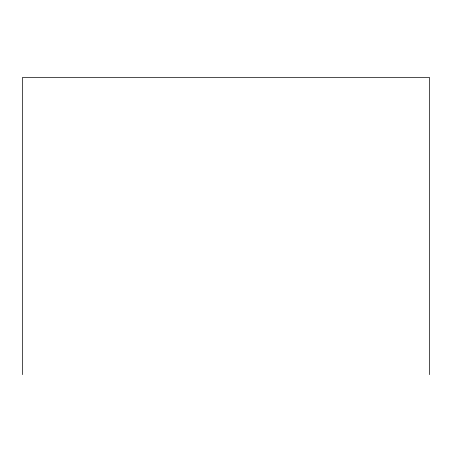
<?xml version="1.0" encoding="UTF-8"?>
<svg xmlns="http://www.w3.org/2000/svg" width="452" height="452" viewBox="0 0 452 452"><rect width="100%" height="100%" fill="white"/><g stroke="black" fill="none" stroke-linecap="round" stroke-linejoin="round"><path stroke-width="0.68" d="M429.4 374.64L429.4 77.36L22.6 77.36L22.6 374.64"/></g></svg>
